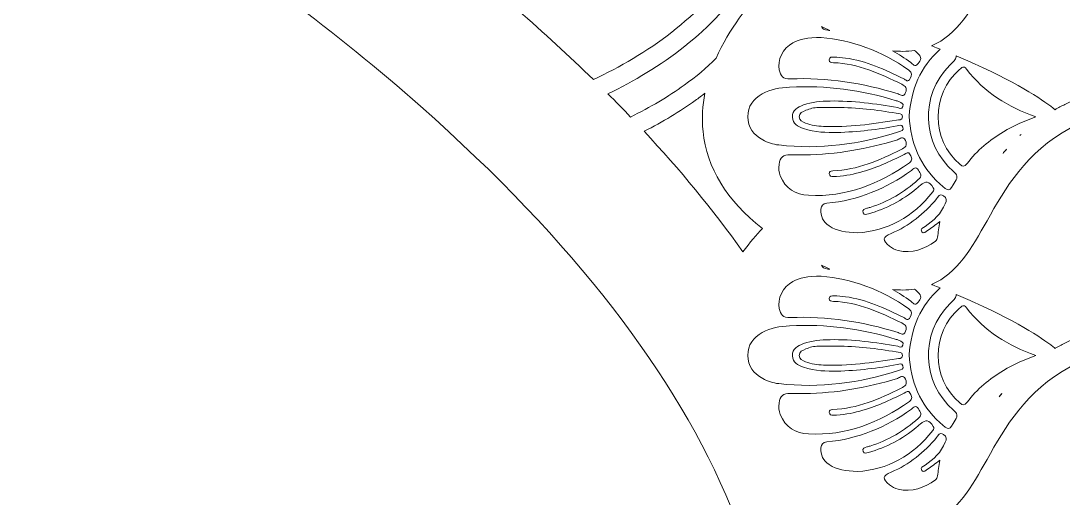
# Model space of a CAD drawing. Extents: x 705 to 8445, y -5934 to -84.
# Drawn here: x 3989 to 4516, y -1538 to -1296 of the extents above; entities that cross this region are included whole.
import ezdxf

# ---------------------------------------------------------------- set-up
doc = ezdxf.new("R2010")
doc.units = 0
doc.header["$MEASUREMENT"] = 0
doc.layers.add('Layer 1', color=7, linetype='Continuous')

# ---------------------------------------------------------------- blocks, each defined once
blk = doc.blocks.new('block 23')
at = {"layer": 'Layer 1', "lineweight": 0}
for points, knots in [([(5277.28, -639.1), (5254.48, -597.14), (5220.79, -557.08), (5179.87, -523.26), (5095.1, -453.22), (4984.49, -393.43), (4859.88, -350.27), (4859.88, -350.27), (4859.88, -350.25), (4859.88, -350.25), (4859.42, -348.29), (4858.85, -346.27), (4858.16, -344.21), (4856.62, -339.66), (4853.95, -333.09), (4848.51, -328.58), (4847.81, -328), (4847.1, -327.47), (4846.36, -327), (4846.36, -327), (4846.36, -327), (4846.35, -327), (4847.88, -308.1), (4844.28, -288.74), (4835.57, -269.33), (4831.12, -259.39), (4823.75, -252.44), (4816.61, -245.72), (4810.88, -240.31), (4805.45, -235.19), (4801.81, -228.82), (4800.72, -226.92), (4799.8, -224.87), (4798.82, -222.69), (4797.56, -219.87), (4796.25, -216.96), (4794.48, -214.13), (4787.43, -202.87), (4775.91, -196.8), (4764.63, -193.55), (4764.63, -193.55), (4763.26, -191.5), (4763.26, -191.5), (4720.83, -126.97), (4656.69, -102.16), (4610.35, -92.73), (4569.47, -84.39), (4535.61, -86.15), (4523.73, -87.19), (4523.69, -87.13), (4523.65, -87.09), (4523.63, -87.06), (4523.63, -87.06), (4523.45, -87.21), (4523.45, -87.21), (4521.87, -87.36), (4520.7, -87.48), (4520, -87.56), (4519.3, -87.48), (4518.13, -87.36), (4516.56, -87.21), (4516.56, -87.21), (4516.37, -87.06), (4516.37, -87.06), (4516.35, -87.09), (4516.31, -87.13), (4516.27, -87.19), (4504.39, -86.15), (4470.53, -84.39), (4429.65, -92.73), (4383.31, -102.16), (4319.17, -126.97), (4276.76, -191.48), (4276.76, -191.48), (4275.38, -193.55), (4275.38, -193.55), (4264.09, -196.8), (4252.57, -202.87), (4245.52, -214.13), (4243.75, -216.96), (4242.44, -219.87), (4241.18, -222.69), (4240.2, -224.87), (4239.28, -226.92), (4238.19, -228.82), (4234.55, -235.19), (4229.12, -240.31), (4223.39, -245.72), (4216.25, -252.44), (4208.88, -259.39), (4204.43, -269.33), (4195.72, -288.74), (4192.12, -308.1), (4193.65, -327), (4193.64, -327), (4193.64, -327), (4193.64, -327), (4192.91, -327.47), (4192.19, -327.99), (4191.49, -328.58), (4186.05, -333.09), (4183.38, -339.65), (4181.84, -344.21), (4181.15, -346.27), (4180.58, -348.29), (4180.12, -350.25), (4180.12, -350.25), (4180.12, -350.27), (4180.12, -350.27), (4055.51, -393.43), (3944.9, -453.22), (3860.13, -523.26), (3819.22, -557.08), (3785.52, -597.14), (3762.72, -639.1), (3736.93, -686.53), (3724.78, -735.81), (3726.61, -785.55), (3728.34, -832.44), (3740.97, -881.24), (3764.18, -930.56), (3796.16, -998.52), (3846.78, -1064.15), (3914.59, -1125.62), (3959.27, -1166.12), (4008.74, -1201.57), (4056.58, -1235.86), (4101.92, -1268.36), (4148.81, -1301.97), (4191.35, -1339.71), (4268.94, -1408.49), (4320.36, -1474.94), (4348.51, -1542.74), (4344.68, -1548.78), (4341.1, -1555.62), (4338.44, -1563.02), (4337.03, -1562.92), (4335.46, -1562.85), (4333.87, -1562.85), (4328, -1562.85), (4321.57, -1563.94), (4319.84, -1569.72), (4319.35, -1571.39), (4319.31, -1572.94), (4319.27, -1574.32), (4319.27, -1574.65), (4319.26, -1574.97), (4319.25, -1575.28), (4319.07, -1578.99), (4317.7, -1582.95), (4315.19, -1587.05), (4314.24, -1588.6), (4313.21, -1590.14), (4312.14, -1591.64), (4311.46, -1592.59), (4310.76, -1593.54), (4310.03, -1594.48), (4302.79, -1603.87), (4293.55, -1612.4), (4284.57, -1620.7), (4284.57, -1620.7), (4280.48, -1624.5), (4280.48, -1624.5), (4270.16, -1634.07), (4259.49, -1643.97), (4247.49, -1650.59), (4244.1, -1652.48), (4239.99, -1656.81), (4239.7, -1666.79), (4238.97, -1691.36), (4260.81, -1735.67), (4280.37, -1750.55), (4261.52, -1786.38), (4239.02, -1837.42), (4219.77, -1904.23), (4194.99, -1990.3), (4180.3, -2085.45), (4176.13, -2187.05), (4172.63, -2272.07), (4176.53, -2361.81), (4187.74, -2455.11), (4183.2, -2458.43), (4178.2, -2461.58), (4172.48, -2464.72), (4146.07, -2479.19), (4117.44, -2484.35), (4091.86, -2479.25), (4057.65, -2472.45), (4030.5, -2452.75), (4011.16, -2420.72), (3974.52, -2360.07), (3973.85, -2265.76), (3992.12, -2203.95), (4011.72, -2137.67), (4050.95, -2071.38), (4115.59, -1995.32), (4120.04, -1990.08), (4124.54, -1984.87), (4129.05, -1979.66), (4153.44, -1951.39), (4178.65, -1922.17), (4196.47, -1888.58), (4220.61, -1843.05), (4226.18, -1794.98), (4211.73, -1756.7), (4211.73, -1756.7), (4201.23, -1728.9), (4201.23, -1728.9), (4201.23, -1728.9), (4203.66, -1758.52), (4203.66, -1758.52), (4206.59, -1794.26), (4191.98, -1826.76), (4179.22, -1847.74), (4159.1, -1880.81), (4130.97, -1908.95), (4103.75, -1936.17), (4092.54, -1947.4), (4080.93, -1959.02), (4070.06, -1970.8), (4005.75, -2040.52), (3959.06, -2104.07), (3927.3, -2165.11), (3884.56, -2247.19), (3869.07, -2325.56), (3881.27, -2398), (3901.01, -2515.4), (4000.35, -2607.87), (4090.03, -2647.42), (4122.26, -2661.63), (4152.31, -2668.81), (4177.87, -2668.81), (4196.42, -2668.81), (4212.6, -2665.03), (4225.52, -2657.4), (4225.52, -2657.42), (4225.52, -2657.42), (4225.52, -2657.42), (4232.39, -2679.36), (4240.21, -2699.79), (4248.89, -2718.56), (4269.15, -2762.32), (4294.96, -2798.69), (4325.6, -2826.65), (4359.33, -2857.45), (4403.39, -2880.64), (4456.58, -2895.59), (4498.92, -2907.49), (4546.09, -2913.71), (4593.63, -2913.71), (4597.09, -2913.71), (4600.56, -2913.68), (4604.02, -2913.61), (4735.27, -2911.1), (4867.15, -2856.35), (4965.85, -2763.41), (5003.5, -2727.95), (5032.68, -2687.49), (5050.23, -2646.4), (5070.52, -2598.94), (5075.69, -2551.02), (5065.64, -2503.97), (5045.77, -2411.09), (4983.25, -2334), (4889.6, -2286.89), (4807.63, -2245.67), (4709.88, -2231.14), (4619.49, -2246.42), (4625.66, -2235.1), (4631.89, -2223.86), (4638.09, -2212.7), (4656.91, -2178.83), (4676.35, -2143.79), (4693.14, -2107.91), (4730.23, -2028.64), (4752.26, -1957.48), (4760.49, -1890.34), (4765.6, -1848.73), (4767.15, -1796.91), (4754.72, -1750.08), (4773.98, -1735.61), (4795.54, -1692.46), (4795.54, -1667.69), (4795.54, -1667.28), (4795.54, -1666.88), (4795.53, -1666.48), (4795.23, -1656.52), (4791.13, -1652.21), (4787.74, -1650.33), (4775.74, -1643.73), (4765.07, -1633.85), (4754.75, -1624.31), (4754.75, -1624.31), (4750.65, -1620.52), (4750.65, -1620.52), (4739.35, -1610.12), (4727.67, -1599.36), (4720.02, -1586.97), (4717.52, -1582.89), (4716.16, -1578.95), (4715.98, -1575.25), (4715.96, -1574.94), (4715.95, -1574.61), (4715.95, -1574.29), (4715.92, -1572.92), (4715.87, -1571.37), (4715.38, -1569.7), (4713.66, -1563.98), (4707.32, -1562.87), (4701.49, -1562.85), (4698.84, -1555.53), (4695.29, -1548.75), (4691.49, -1542.74), (4719.63, -1474.94), (4771.06, -1408.49), (4848.65, -1339.71), (4891.19, -1301.97), (4938.08, -1268.36), (4983.42, -1235.86), (5031.26, -1201.57), (5080.73, -1166.12), (5125.41, -1125.62), (5193.22, -1064.15), (5243.84, -998.52), (5275.82, -930.56), (5299.03, -881.24), (5311.66, -832.45), (5313.39, -785.55), (5315.22, -735.81), (5303.07, -686.53), (5277.28, -639.1)], [0, 0, 0, 0, 1, 1, 1, 2, 2, 2, 3, 3, 3, 4, 4, 4, 5, 5, 5, 6, 6, 6, 7, 7, 7, 8, 8, 8, 9, 9, 9, 10, 10, 10, 11, 11, 11, 12, 12, 12, 13, 13, 13, 14, 14, 14, 15, 15, 15, 16, 16, 16, 17, 17, 17, 18, 18, 18, 19, 19, 19, 20, 20, 20, 21, 21, 21, 22, 22, 22, 23, 23, 23, 24, 24, 24, 25, 25, 25, 26, 26, 26, 27, 27, 27, 28, 28, 28, 29, 29, 29, 30, 30, 30, 31, 31, 31, 32, 32, 32, 33, 33, 33, 34, 34, 34, 35, 35, 35, 36, 36, 36, 37, 37, 37, 38, 38, 38, 39, 39, 39, 40, 40, 40, 41, 41, 41, 42, 42, 42, 43, 43, 43, 44, 44, 44, 45, 45, 45, 46, 46, 46, 47, 47, 47, 48, 48, 48, 49, 49, 49, 50, 50, 50, 51, 51, 51, 52, 52, 52, 53, 53, 53, 54, 54, 54, 55, 55, 55, 56, 56, 56, 57, 57, 57, 58, 58, 58, 59, 59, 59, 60, 60, 60, 61, 61, 61, 62, 62, 62, 63, 63, 63, 64, 64, 64, 65, 65, 65, 66, 66, 66, 67, 67, 67, 68, 68, 68, 69, 69, 69, 70, 70, 70, 71, 71, 71, 72, 72, 72, 73, 73, 73, 74, 74, 74, 75, 75, 75, 76, 76, 76, 77, 77, 77, 78, 78, 78, 79, 79, 79, 80, 80, 80, 81, 81, 81, 82, 82, 82, 83, 83, 83, 84, 84, 84, 85, 85, 85, 86, 86, 86, 87, 87, 87, 88, 88, 88, 89, 89, 89, 90, 90, 90, 91, 91, 91, 92, 92, 92, 93, 93, 93, 94, 94, 94, 95, 95, 95, 96, 96, 96, 97, 97, 97, 98, 98, 98, 99, 99, 99, 100, 100, 100, 101, 101, 101, 102, 102, 102, 103, 103, 103, 104, 104, 104, 105, 105, 105, 106, 106, 106, 107, 107, 107, 108, 108, 108, 109, 109, 109, 110, 110, 110, 110]), ([(4240.61, -1291.09), (4266.91, -1277.79), (4294.86, -1257.97), (4310.45, -1229.75), (4318.88, -1233.78), (4327.32, -1237.39), (4335.78, -1240.55), (4335.78, -1240.55), (4335.8, -1240.47), (4335.8, -1240.47), (4338.21, -1249.9), (4342.93, -1258.79), (4349.93, -1267.08), (4334.31, -1294.57), (4305.17, -1313.7), (4278.82, -1326.23), (4266.44, -1314.18), (4253.67, -1302.48), (4240.61, -1291.09)], [0, 0, 0, 0, 1, 1, 1, 2, 2, 2, 3, 3, 3, 4, 4, 4, 5, 5, 5, 6, 6, 6, 6]), ([(4585.94, -1378.97), (4581.23, -1383.2), (4581.32, -1383.06), (4578.12, -1377.75), (4576.78, -1375.54), (4577.01, -1374.44), (4578.96, -1372.77), (4595.25, -1358.82), (4596.07, -1334.12), (4580.88, -1318.98), (4578.45, -1316.54), (4577.57, -1315.61), (4577.75, -1314.14), (4574.45, -1315.54), (4571.35, -1316.9), (4568.43, -1318.22), (4544.47, -1329.05), (4532.67, -1337.36), (4527.68, -1341.44), (4526.06, -1340.52), (4524.38, -1339.62), (4522.64, -1338.76), (4522.64, -1338.76), (4520, -1337.46), (4520, -1337.46), (4520, -1337.46), (4517.36, -1338.76), (4517.36, -1338.76), (4515.62, -1339.62), (4513.94, -1340.52), (4512.32, -1341.44), (4507.33, -1337.36), (4495.53, -1329.05), (4471.57, -1318.22), (4468.65, -1316.9), (4465.55, -1315.54), (4462.25, -1314.14), (4462.43, -1315.61), (4461.55, -1316.54), (4459.12, -1318.98), (4443.93, -1334.12), (4444.75, -1358.82), (4461.04, -1372.77), (4462.99, -1374.44), (4463.22, -1375.54), (4461.88, -1377.75), (4458.68, -1383.06), (4458.77, -1383.2), (4454.06, -1378.97), (4443.89, -1369.84), (4439.26, -1358.19), (4438.56, -1344.71), (4439.49, -1331.28), (4444.2, -1319.75), (4454.28, -1310.85), (4453.07, -1310.36), (4451.83, -1309.87), (4450.57, -1309.38), (4450.57, -1309.38), (4449.93, -1309.13), (4449.93, -1309.13), (4449.92, -1309.12), (4449.91, -1309.12), (4449.88, -1309.1), (4462.92, -1303.57), (4470.24, -1290.64), (4477.91, -1276.97), (4487.12, -1260.59), (4497.51, -1242.1), (4520, -1230.05), (4542.49, -1242.1), (4552.88, -1260.59), (4562.09, -1276.97), (4569.76, -1290.64), (4577.08, -1303.57), (4590.12, -1309.1), (4590.09, -1309.12), (4590.08, -1309.12), (4590.07, -1309.13), (4590.07, -1309.13), (4589.43, -1309.38), (4589.43, -1309.38), (4588.17, -1309.87), (4586.93, -1310.36), (4585.72, -1310.85), (4595.8, -1319.75), (4600.51, -1331.28), (4601.44, -1344.71), (4600.74, -1358.19), (4596.11, -1369.84), (4585.94, -1378.97)], [0, 0, 0, 0, 1, 1, 1, 2, 2, 2, 3, 3, 3, 4, 4, 4, 5, 5, 5, 6, 6, 6, 7, 7, 7, 8, 8, 8, 9, 9, 9, 10, 10, 10, 11, 11, 11, 12, 12, 12, 13, 13, 13, 14, 14, 14, 15, 15, 15, 16, 16, 16, 17, 17, 17, 18, 18, 18, 19, 19, 19, 20, 20, 20, 21, 21, 21, 22, 22, 22, 23, 23, 23, 24, 24, 24, 25, 25, 25, 26, 26, 26, 27, 27, 27, 28, 28, 28, 29, 29, 29, 30, 30, 30, 30]), ([(4286.17, -1333.48), (4312.14, -1320.73), (4340.25, -1301.62), (4356.75, -1274.31), (4359.08, -1276.55), (4361.58, -1278.73), (4364.27, -1280.85), (4357.54, -1288.06), (4347.51, -1300.35), (4340.86, -1315.46), (4336.11, -1320.18), (4330.7, -1324.75), (4324.73, -1329.06), (4316.75, -1334.82), (4307.64, -1340.22), (4297.62, -1345.16), (4293.85, -1341.22), (4290.03, -1337.33), (4286.17, -1333.48)], [0, 0, 0, 0, 1, 1, 1, 2, 2, 2, 3, 3, 3, 4, 4, 4, 5, 5, 5, 6, 6, 6, 6]), ([(4398.39, -1301.41), (4398.07, -1301.36), (4397.73, -1301.33), (4397.4, -1301.29), (4395.55, -1301.1), (4394.58, -1300.44), (4394.14, -1299.32), (4394.14, -1299.32), (4394.14, -1299.31), (4394.14, -1299.31), (4395.58, -1300.04), (4396.99, -1300.74), (4398.39, -1301.41)], [0, 0, 0, 0, 1, 1, 1, 2, 2, 2, 3, 3, 3, 4, 4, 4, 4]), ([(4379.72, -1307.58), (4382.89, -1305.8), (4387.24, -1304.88), (4394.01, -1304.93), (4409.2, -1306.04), (4424.49, -1311.61), (4438.31, -1321.41), (4440.27, -1322.79), (4439.91, -1324.07), (4439.1, -1325.72), (4438.02, -1327.92), (4436.78, -1326.33), (4435.77, -1325.82), (4426.35, -1321.14), (4416.81, -1316.82), (4406.27, -1315.31), (4404.37, -1315.02), (4402.42, -1314.95), (4400.49, -1314.84), (4399.45, -1314.78), (4398.25, -1314.77), (4398.11, -1316.14), (4397.96, -1317.65), (4399.22, -1317.63), (4400.24, -1317.67), (4412.78, -1318.15), (4423.84, -1323.22), (4434.83, -1328.61), (4436.82, -1329.59), (4437.53, -1330.53), (4436.73, -1332.78), (4435.76, -1335.54), (4434.15, -1333.89), (4432.92, -1333.49), (4415.14, -1327.88), (4396.98, -1325.07), (4378.34, -1325.88), (4374.72, -1326.03), (4373.45, -1324.24), (4372.78, -1321.33), (4371.66, -1316.43), (4374.74, -1310.36), (4379.72, -1307.58)], [0, 0, 0, 0, 1, 1, 1, 2, 2, 2, 3, 3, 3, 4, 4, 4, 5, 5, 5, 6, 6, 6, 7, 7, 7, 8, 8, 8, 9, 9, 9, 10, 10, 10, 11, 11, 11, 12, 12, 12, 13, 13, 13, 14, 14, 14, 14]), ([(4435.4, -1311.93), (4437.41, -1311.93), (4439.35, -1311.78), (4441.22, -1311.51), (4441.8, -1312), (4442.39, -1312.49), (4442.96, -1313.01), (4445.13, -1314.94), (4444.5, -1316.28), (4443.12, -1318.11), (4441.36, -1320.44), (4440.33, -1318.26), (4439.3, -1317.5), (4436.29, -1315.34), (4433.21, -1313.38), (4430.04, -1311.62), (4431.89, -1311.82), (4433.67, -1311.93), (4435.4, -1311.93)], [0, 0, 0, 0, 1, 1, 1, 2, 2, 2, 3, 3, 3, 4, 4, 4, 5, 5, 5, 6, 6, 6, 6]), ([(4486.22, -1352.64), (4479.12, -1356.89), (4472.85, -1362.09), (4467.85, -1368.72), (4466.53, -1370.49), (4465.68, -1370.33), (4464.14, -1369.03), (4449.62, -1356.77), (4449.54, -1333.47), (4464.03, -1321.17), (4465.12, -1320.25), (4465.99, -1318.91), (4467.53, -1320.92), (4476.57, -1332.67), (4488.59, -1340.14), (4502.6, -1345.02), (4496.9, -1347.24), (4491.39, -1349.55), (4486.22, -1352.64)], [0, 0, 0, 0, 1, 1, 1, 2, 2, 2, 3, 3, 3, 4, 4, 4, 5, 5, 5, 6, 6, 6, 6]), ([(4304.46, -1352.4), (4313.93, -1347.58), (4322.6, -1342.36), (4330.31, -1336.81), (4331.98, -1335.59), (4333.62, -1334.36), (4335.2, -1333.11), (4334, -1339.33), (4333.56, -1345.79), (4334.24, -1352.44), (4336.13, -1370.83), (4346.21, -1387.32), (4364.27, -1401.63), (4361.41, -1404.68), (4357.97, -1408.66), (4354.43, -1413.37), (4339.18, -1391.86), (4322.38, -1371.63), (4304.46, -1352.4)], [0, 0, 0, 0, 1, 1, 1, 2, 2, 2, 3, 3, 3, 4, 4, 4, 5, 5, 5, 6, 6, 6, 6]), ([(4378.02, -1330.09), (4396.42, -1329.06), (4414.41, -1331.43), (4431.99, -1336.92), (4432.53, -1337.08), (4433.06, -1337.29), (4433.58, -1337.51), (4434.63, -1337.94), (4435.9, -1338.24), (4435.39, -1339.85), (4434.87, -1341.45), (4433.69, -1340.57), (4432.82, -1340.41), (4421.46, -1338.41), (4410.07, -1336.87), (4398.51, -1337.06), (4393.94, -1337.13), (4389.38, -1337.46), (4385.05, -1339.07), (4382.19, -1340.15), (4379.36, -1341.66), (4379.48, -1345.2), (4379.59, -1348.49), (4382.28, -1349.98), (4385.06, -1350.96), (4390.86, -1353.02), (4396.92, -1352.97), (4401.9, -1353.02), (4412.9, -1352.68), (4422.73, -1351.44), (4432.5, -1349.69), (4433.45, -1349.53), (4434.81, -1348.45), (4435.37, -1350.23), (4435.93, -1352.08), (4434.32, -1352.28), (4433.21, -1352.63), (4413.46, -1359), (4393.27, -1361.72), (4372.55, -1359.31), (4369.72, -1358.98), (4366.95, -1358.14), (4364.43, -1356.73), (4359.84, -1354.17), (4356.88, -1350.4), (4356.88, -1344.99), (4356.87, -1339.72), (4359.73, -1335.97), (4364.18, -1333.44), (4368.44, -1331.01), (4373.23, -1330.35), (4378.02, -1330.09)], [0, 0, 0, 0, 1, 1, 1, 2, 2, 2, 3, 3, 3, 4, 4, 4, 5, 5, 5, 6, 6, 6, 7, 7, 7, 8, 8, 8, 9, 9, 9, 10, 10, 10, 11, 11, 11, 12, 12, 12, 13, 13, 13, 14, 14, 14, 15, 15, 15, 16, 16, 16, 17, 17, 17, 17]), ([(4435.12, -1345.1), (4435.08, -1346.91), (4433.27, -1346.53), (4432.19, -1346.72), (4419.94, -1348.85), (4407.62, -1350.31), (4395.14, -1349.9), (4392.07, -1349.79), (4389, -1349.5), (4386.14, -1348.19), (4384.69, -1347.53), (4382.88, -1346.9), (4382.84, -1345.1), (4382.81, -1343.1), (4384.75, -1342.46), (4386.3, -1341.77), (4388.29, -1340.88), (4390.41, -1340.38), (4392.59, -1340.33), (4395.66, -1340.26), (4398.73, -1340.3), (4401.81, -1340.3), (4411.97, -1340.34), (4422.04, -1341.48), (4432.02, -1343.27), (4433.15, -1343.48), (4435.17, -1343.01), (4435.12, -1345.1)], [0, 0, 0, 0, 1, 1, 1, 2, 2, 2, 3, 3, 3, 4, 4, 4, 5, 5, 5, 6, 6, 6, 7, 7, 7, 8, 8, 8, 9, 9, 9, 9]), ([(4436.64, -1357.02), (4437.77, -1359.56), (4436.61, -1360.54), (4434.44, -1361.61), (4423.47, -1367.04), (4412.36, -1371.93), (4399.86, -1372.42), (4398.9, -1372.47), (4397.92, -1372.6), (4398.08, -1373.91), (4398.22, -1375.11), (4399.2, -1375.21), (4400.13, -1375.21), (4404.72, -1375.23), (4409.2, -1374.4), (4413.6, -1373.21), (4421.45, -1371.11), (4428.76, -1367.67), (4436.02, -1364.09), (4437.01, -1363.6), (4438.18, -1362.28), (4439.05, -1364.27), (4439.68, -1365.69), (4440.59, -1367.01), (4438.62, -1368.37), (4423.28, -1379), (4406.68, -1385.81), (4387.64, -1384.76), (4381.06, -1384.39), (4375.86, -1381.43), (4373.35, -1374.89), (4372.63, -1373.04), (4372.38, -1371.15), (4372.69, -1369.19), (4373.32, -1365.31), (4374.65, -1364.21), (4378.51, -1364.26), (4380.91, -1364.3), (4383.3, -1364.27), (4385.69, -1364.27), (4401.75, -1364.13), (4417.38, -1361.39), (4432.7, -1356.63), (4433.91, -1356.26), (4435.48, -1354.45), (4436.64, -1357.02)], [0, 0, 0, 0, 1, 1, 1, 2, 2, 2, 3, 3, 3, 4, 4, 4, 5, 5, 5, 6, 6, 6, 7, 7, 7, 8, 8, 8, 9, 9, 9, 10, 10, 10, 11, 11, 11, 12, 12, 12, 13, 13, 13, 14, 14, 14, 15, 15, 15, 15]), ([(4578.96, -1493.54), (4595.25, -1479.6), (4596.07, -1454.9), (4580.88, -1439.76), (4578.45, -1437.31), (4577.57, -1436.38), (4577.75, -1434.92), (4574.45, -1436.31), (4571.35, -1437.67), (4568.43, -1439), (4544.47, -1449.83), (4532.67, -1458.13), (4527.68, -1462.21), (4527.76, -1462.25), (4527.83, -1462.3), (4527.9, -1462.34), (4526.2, -1461.38), (4524.46, -1460.44), (4522.64, -1459.54), (4522.64, -1459.54), (4520, -1458.24), (4520, -1458.24), (4520, -1458.24), (4517.36, -1459.54), (4517.36, -1459.54), (4515.54, -1460.44), (4513.8, -1461.38), (4512.1, -1462.34), (4512.17, -1462.3), (4512.24, -1462.25), (4512.32, -1462.21), (4507.33, -1458.13), (4495.53, -1449.83), (4471.57, -1439), (4468.65, -1437.67), (4465.55, -1436.31), (4462.25, -1434.92), (4462.43, -1436.38), (4461.55, -1437.31), (4459.12, -1439.76), (4443.93, -1454.9), (4444.75, -1479.6), (4461.04, -1493.54), (4462.99, -1495.21), (4463.22, -1496.31), (4461.88, -1498.53), (4458.68, -1503.84), (4458.77, -1503.97), (4454.06, -1499.75), (4443.89, -1490.62), (4439.26, -1478.96), (4438.56, -1465.48), (4439.49, -1452.06), (4444.2, -1440.52), (4454.28, -1431.62), (4453.07, -1431.13), (4451.83, -1430.64), (4450.57, -1430.16), (4450.36, -1430.07), (4450.14, -1429.99), (4449.93, -1429.9), (4449.92, -1429.89), (4449.89, -1429.89), (4449.88, -1429.88), (4462.92, -1424.36), (4470.22, -1411.4), (4477.91, -1397.75), (4487.12, -1381.36), (4497.51, -1362.87), (4520, -1350.81), (4542.49, -1362.87), (4552.88, -1381.36), (4562.09, -1397.75), (4569.78, -1411.4), (4577.08, -1424.36), (4590.12, -1429.88), (4590.11, -1429.89), (4590.08, -1429.89), (4590.07, -1429.9), (4589.86, -1429.99), (4589.64, -1430.07), (4589.43, -1430.16), (4588.17, -1430.64), (4586.93, -1431.13), (4585.72, -1431.62), (4595.8, -1440.52), (4600.51, -1452.06), (4601.44, -1465.48), (4600.74, -1478.96), (4596.11, -1490.62), (4585.94, -1499.75), (4581.23, -1503.97), (4581.32, -1503.84), (4578.12, -1498.53), (4576.78, -1496.31), (4577.01, -1495.21), (4578.96, -1493.54)], [0, 0, 0, 0, 1, 1, 1, 2, 2, 2, 3, 3, 3, 4, 4, 4, 5, 5, 5, 6, 6, 6, 7, 7, 7, 8, 8, 8, 9, 9, 9, 10, 10, 10, 11, 11, 11, 12, 12, 12, 13, 13, 13, 14, 14, 14, 15, 15, 15, 16, 16, 16, 17, 17, 17, 18, 18, 18, 19, 19, 19, 20, 20, 20, 21, 21, 21, 22, 22, 22, 23, 23, 23, 24, 24, 24, 25, 25, 25, 26, 26, 26, 27, 27, 27, 28, 28, 28, 29, 29, 29, 30, 30, 30, 31, 31, 31, 32, 32, 32, 32]), ([(4495.17, -1353.93), (4494.93, -1354.14), (4494.69, -1354.37), (4494.46, -1354.59), (4494.5, -1354.54), (4494.55, -1354.49), (4494.6, -1354.44), (4494.79, -1354.27), (4494.98, -1354.1), (4495.17, -1353.93)], [0, 0, 0, 0, 1, 1, 1, 2, 2, 2, 3, 3, 3, 3]), ([(4487.81, -1361.47), (4487.2, -1362.15), (4486.61, -1362.84), (4486.02, -1363.55), (4486.43, -1363.06), (4486.84, -1362.57), (4487.26, -1362.08), (4487.44, -1361.87), (4487.62, -1361.67), (4487.81, -1361.47)], [0, 0, 0, 0, 1, 1, 1, 2, 2, 2, 3, 3, 3, 3]), ([(4397.99, -1400.24), (4395.04, -1398.19), (4393.57, -1395.44), (4393.9, -1391.8), (4394.07, -1389.98), (4394.86, -1389.03), (4396.89, -1388.81), (4412.65, -1387.22), (4426.87, -1381.56), (4439.66, -1372.24), (4440.74, -1371.44), (4441.77, -1369.89), (4443.21, -1372.04), (4444.38, -1373.78), (4445.23, -1374.99), (4443.13, -1376.86), (4435.98, -1383.29), (4427.93, -1388.03), (4418.77, -1390.87), (4418.22, -1391.05), (4417.67, -1391.17), (4417.12, -1391.33), (4415.99, -1391.67), (4414.73, -1392.08), (4415.28, -1393.59), (4415.77, -1394.94), (4417, -1394.33), (4417.93, -1394.08), (4426.95, -1391.59), (4435.06, -1387.36), (4442.26, -1381.38), (4442.87, -1380.87), (4443.46, -1380.34), (4444.07, -1379.82), (4446.97, -1377.25), (4448.62, -1377.56), (4450.71, -1380.94), (4451.25, -1381.82), (4450.99, -1382.38), (4450.45, -1383.06), (4440.52, -1395.79), (4427.6, -1402.89), (4412.25, -1403.8), (4406.69, -1403.41), (4402.03, -1403.05), (4397.99, -1400.24)], [0, 0, 0, 0, 1, 1, 1, 2, 2, 2, 3, 3, 3, 4, 4, 4, 5, 5, 5, 6, 6, 6, 7, 7, 7, 8, 8, 8, 9, 9, 9, 10, 10, 10, 11, 11, 11, 12, 12, 12, 13, 13, 13, 14, 14, 14, 15, 15, 15, 15]), ([(4444.94, -1403.24), (4445.86, -1404.48), (4447.03, -1403.2), (4447.89, -1402.62), (4449.83, -1401.29), (4451.7, -1399.83), (4454.01, -1398.1), (4453.58, -1401.09), (4453.2, -1403.55), (4452.88, -1406.02), (4452.77, -1406.85), (4452.51, -1407.57), (4451.8, -1408.05), (4446.09, -1411.95), (4440, -1414.44), (4432.9, -1412.66), (4431.35, -1412.27), (4429.93, -1411.54), (4428.66, -1410.54), (4424.83, -1407.52), (4425.02, -1405.91), (4429.4, -1404.07), (4438.63, -1400.22), (4446.1, -1394.06), (4452.48, -1386.46), (4453.29, -1385.51), (4453.77, -1383.7), (4455.91, -1385.01), (4457.88, -1386.2), (4457.42, -1387.47), (4456.79, -1389.01), (4454.69, -1394.03), (4450.99, -1397.62), (4446.55, -1400.58), (4445.61, -1401.2), (4443.76, -1401.65), (4444.94, -1403.24)], [0, 0, 0, 0, 1, 1, 1, 2, 2, 2, 3, 3, 3, 4, 4, 4, 5, 5, 5, 6, 6, 6, 7, 7, 7, 8, 8, 8, 9, 9, 9, 10, 10, 10, 11, 11, 11, 12, 12, 12, 12]), ([(4398.41, -1422.19), (4398.4, -1422.19), (4398.4, -1422.19), (4398.39, -1422.19), (4398.07, -1422.14), (4397.73, -1422.1), (4397.4, -1422.07), (4395.55, -1421.88), (4394.58, -1421.22), (4394.14, -1420.1), (4394.14, -1420.09), (4394.14, -1420.09), (4394.14, -1420.07), (4395.58, -1420.81), (4397.02, -1421.52), (4398.41, -1422.19)], [0, 0, 0, 0, 1, 1, 1, 2, 2, 2, 3, 3, 3, 4, 4, 4, 5, 5, 5, 5]), ([(4379.72, -1428.35), (4382.89, -1426.58), (4387.24, -1425.66), (4394.01, -1425.71), (4409.2, -1426.81), (4424.49, -1432.39), (4438.31, -1442.18), (4440.27, -1443.57), (4439.91, -1444.84), (4439.1, -1446.5), (4438.02, -1448.7), (4436.78, -1447.11), (4435.77, -1446.6), (4426.35, -1441.92), (4416.81, -1437.6), (4406.27, -1436.08), (4404.37, -1435.8), (4402.42, -1435.73), (4400.49, -1435.62), (4399.45, -1435.56), (4398.25, -1435.55), (4398.11, -1436.92), (4397.96, -1438.42), (4399.22, -1438.41), (4400.24, -1438.45), (4412.78, -1438.92), (4423.84, -1444), (4434.83, -1449.39), (4436.82, -1450.37), (4437.53, -1451.31), (4436.73, -1453.55), (4435.76, -1456.32), (4434.15, -1454.66), (4432.92, -1454.27), (4415.14, -1448.66), (4396.98, -1445.84), (4378.34, -1446.66), (4374.72, -1446.81), (4373.45, -1445.02), (4372.78, -1442.11), (4371.66, -1437.21), (4374.74, -1431.13), (4379.72, -1428.35)], [0, 0, 0, 0, 1, 1, 1, 2, 2, 2, 3, 3, 3, 4, 4, 4, 5, 5, 5, 6, 6, 6, 7, 7, 7, 8, 8, 8, 9, 9, 9, 10, 10, 10, 11, 11, 11, 12, 12, 12, 13, 13, 13, 14, 14, 14, 14]), ([(4443.12, -1438.89), (4441.36, -1441.22), (4440.33, -1439.03), (4439.3, -1438.28), (4436.29, -1436.12), (4433.21, -1434.15), (4430.05, -1432.4), (4431.89, -1432.6), (4433.67, -1432.71), (4435.4, -1432.71), (4437.41, -1432.71), (4439.35, -1432.55), (4441.22, -1432.29), (4441.8, -1432.78), (4442.39, -1433.27), (4442.96, -1433.78), (4445.13, -1435.72), (4444.5, -1437.05), (4443.12, -1438.89)], [0, 0, 0, 0, 1, 1, 1, 2, 2, 2, 3, 3, 3, 4, 4, 4, 5, 5, 5, 6, 6, 6, 6]), ([(4467.85, -1489.5), (4466.53, -1491.27), (4465.68, -1491.11), (4464.14, -1489.81), (4449.62, -1477.54), (4449.54, -1454.24), (4464.03, -1441.94), (4465.12, -1441.02), (4465.99, -1439.69), (4467.53, -1441.69), (4476.57, -1453.44), (4488.59, -1460.91), (4502.6, -1465.79), (4496.9, -1468.01), (4491.39, -1470.33), (4486.22, -1473.42), (4479.12, -1477.66), (4472.85, -1482.87), (4467.85, -1489.5)], [0, 0, 0, 0, 1, 1, 1, 2, 2, 2, 3, 3, 3, 4, 4, 4, 5, 5, 5, 6, 6, 6, 6]), ([(4378.02, -1450.87), (4396.42, -1449.84), (4414.41, -1452.2), (4431.99, -1457.69), (4432.53, -1457.86), (4433.06, -1458.06), (4433.58, -1458.29), (4434.63, -1458.72), (4435.9, -1459.02), (4435.39, -1460.63), (4434.87, -1462.23), (4433.69, -1461.34), (4432.82, -1461.19), (4421.46, -1459.18), (4410.07, -1457.64), (4398.51, -1457.83), (4393.94, -1457.91), (4389.38, -1458.24), (4385.05, -1459.85), (4382.19, -1460.93), (4379.36, -1462.44), (4379.48, -1465.97), (4379.59, -1469.26), (4382.28, -1470.76), (4385.06, -1471.73), (4390.86, -1473.8), (4396.92, -1473.75), (4401.9, -1473.8), (4412.9, -1473.45), (4422.73, -1472.21), (4432.5, -1470.47), (4433.45, -1470.3), (4434.81, -1469.23), (4435.37, -1471.01), (4435.93, -1472.86), (4434.32, -1473.06), (4433.21, -1473.4), (4413.46, -1479.78), (4393.27, -1482.5), (4372.55, -1480.09), (4369.72, -1479.75), (4366.95, -1478.92), (4364.43, -1477.51), (4359.84, -1474.94), (4356.88, -1471.17), (4356.88, -1465.77), (4356.87, -1460.5), (4359.73, -1456.75), (4364.18, -1454.22), (4368.44, -1451.79), (4373.23, -1451.13), (4378.02, -1450.87)], [0, 0, 0, 0, 1, 1, 1, 2, 2, 2, 3, 3, 3, 4, 4, 4, 5, 5, 5, 6, 6, 6, 7, 7, 7, 8, 8, 8, 9, 9, 9, 10, 10, 10, 11, 11, 11, 12, 12, 12, 13, 13, 13, 14, 14, 14, 15, 15, 15, 16, 16, 16, 17, 17, 17, 17]), ([(4435.12, -1465.88), (4435.08, -1467.69), (4433.27, -1467.31), (4432.19, -1467.5), (4419.94, -1469.62), (4407.62, -1471.09), (4395.14, -1470.67), (4392.07, -1470.57), (4389, -1470.28), (4386.14, -1468.97), (4384.69, -1468.31), (4382.88, -1467.68), (4382.84, -1465.88), (4382.81, -1463.87), (4384.75, -1463.24), (4386.3, -1462.55), (4388.29, -1461.65), (4390.41, -1461.15), (4392.59, -1461.1), (4395.66, -1461.03), (4398.73, -1461.08), (4401.81, -1461.08), (4411.97, -1461.12), (4422.04, -1462.26), (4432.02, -1464.05), (4433.15, -1464.25), (4435.17, -1463.79), (4435.12, -1465.88)], [0, 0, 0, 0, 1, 1, 1, 2, 2, 2, 3, 3, 3, 4, 4, 4, 5, 5, 5, 6, 6, 6, 7, 7, 7, 8, 8, 8, 9, 9, 9, 9]), ([(4436.64, -1477.8), (4437.77, -1480.34), (4436.61, -1481.32), (4434.44, -1482.39), (4423.47, -1487.82), (4412.36, -1492.71), (4399.86, -1493.2), (4398.9, -1493.25), (4397.92, -1493.38), (4398.08, -1494.69), (4398.22, -1495.88), (4399.2, -1495.99), (4400.13, -1495.99), (4404.72, -1496), (4409.2, -1495.18), (4413.6, -1493.99), (4421.45, -1491.89), (4428.76, -1488.45), (4436.02, -1484.87), (4437.01, -1484.38), (4438.18, -1483.06), (4439.05, -1485.05), (4439.68, -1486.47), (4440.59, -1487.78), (4438.62, -1489.14), (4423.28, -1499.77), (4406.68, -1506.58), (4387.64, -1505.53), (4381.06, -1505.16), (4375.86, -1502.21), (4373.35, -1495.67), (4372.63, -1493.82), (4372.38, -1491.92), (4372.69, -1489.96), (4373.32, -1486.09), (4374.65, -1484.99), (4378.51, -1485.04), (4380.91, -1485.07), (4383.3, -1485.05), (4385.69, -1485.05), (4401.75, -1484.91), (4417.38, -1482.16), (4432.7, -1477.4), (4433.91, -1477.03), (4435.48, -1475.23), (4436.64, -1477.8)], [0, 0, 0, 0, 1, 1, 1, 2, 2, 2, 3, 3, 3, 4, 4, 4, 5, 5, 5, 6, 6, 6, 7, 7, 7, 8, 8, 8, 9, 9, 9, 10, 10, 10, 11, 11, 11, 12, 12, 12, 13, 13, 13, 14, 14, 14, 15, 15, 15, 15]), ([(4578.12, -1619.3), (4576.78, -1617.08), (4577.01, -1615.98), (4578.96, -1614.31), (4595.25, -1600.36), (4596.07, -1575.66), (4580.88, -1560.52), (4578.45, -1558.08), (4577.57, -1557.15), (4577.75, -1555.68), (4574.45, -1557.08), (4571.35, -1558.44), (4568.43, -1559.76), (4544.47, -1570.59), (4532.67, -1578.9), (4527.68, -1582.98), (4526.06, -1582.06), (4524.38, -1581.16), (4522.64, -1580.31), (4522.64, -1580.31), (4520, -1579.02), (4520, -1579.02), (4520, -1579.02), (4517.36, -1580.31), (4517.36, -1580.31), (4515.62, -1581.16), (4513.94, -1582.06), (4512.32, -1582.98), (4507.33, -1578.9), (4495.53, -1570.59), (4471.57, -1559.76), (4468.65, -1558.44), (4465.55, -1557.08), (4462.25, -1555.68), (4462.43, -1557.15), (4461.55, -1558.08), (4459.12, -1560.52), (4443.93, -1575.66), (4444.75, -1600.36), (4461.04, -1614.31), (4462.99, -1615.98), (4463.22, -1617.08), (4461.88, -1619.3), (4458.68, -1624.61), (4458.77, -1624.74), (4454.06, -1620.51), (4443.89, -1611.39), (4439.26, -1599.73), (4438.56, -1586.25), (4439.49, -1572.83), (4444.2, -1561.29), (4454.28, -1552.39), (4453.07, -1551.9), (4451.83, -1551.41), (4450.57, -1550.92), (4450.57, -1550.92), (4449.93, -1550.67), (4449.93, -1550.67), (4449.92, -1550.67), (4449.89, -1550.66), (4449.88, -1550.66), (4462.92, -1545.11), (4470.24, -1532.18), (4477.91, -1518.53), (4487.12, -1502.13), (4497.51, -1483.64), (4520, -1471.59), (4542.49, -1483.64), (4552.88, -1502.13), (4562.09, -1518.53), (4569.76, -1532.18), (4577.08, -1545.11), (4590.12, -1550.66), (4590.11, -1550.66), (4590.08, -1550.67), (4590.07, -1550.67), (4590.07, -1550.67), (4589.43, -1550.92), (4589.43, -1550.92), (4588.17, -1551.41), (4586.93, -1551.9), (4585.72, -1552.39), (4595.8, -1561.29), (4600.51, -1572.83), (4601.44, -1586.25), (4600.74, -1599.73), (4596.11, -1611.39), (4585.94, -1620.51), (4581.23, -1624.74), (4581.32, -1624.61), (4578.12, -1619.3)], [0, 0, 0, 0, 1, 1, 1, 2, 2, 2, 3, 3, 3, 4, 4, 4, 5, 5, 5, 6, 6, 6, 7, 7, 7, 8, 8, 8, 9, 9, 9, 10, 10, 10, 11, 11, 11, 12, 12, 12, 13, 13, 13, 14, 14, 14, 15, 15, 15, 16, 16, 16, 17, 17, 17, 18, 18, 18, 19, 19, 19, 20, 20, 20, 21, 21, 21, 22, 22, 22, 23, 23, 23, 24, 24, 24, 25, 25, 25, 26, 26, 26, 27, 27, 27, 28, 28, 28, 29, 29, 29, 30, 30, 30, 30]), ([(4485.45, -1485.01), (4484.97, -1485.6), (4484.51, -1486.17), (4484.05, -1486.76), (4484.15, -1486.64), (4484.23, -1486.52), (4484.33, -1486.4), (4484.7, -1485.93), (4485.07, -1485.48), (4485.45, -1485.01)], [0, 0, 0, 0, 1, 1, 1, 2, 2, 2, 3, 3, 3, 3]), ([(4397.99, -1521.02), (4395.04, -1518.97), (4393.57, -1516.21), (4393.9, -1512.57), (4394.07, -1510.76), (4394.86, -1509.81), (4396.89, -1509.59), (4412.65, -1507.99), (4426.87, -1502.34), (4439.66, -1493.02), (4440.74, -1492.22), (4441.77, -1490.67), (4443.21, -1492.82), (4444.38, -1494.56), (4445.23, -1495.76), (4443.13, -1497.64), (4435.98, -1504.07), (4427.93, -1508.8), (4418.77, -1511.64), (4418.22, -1511.82), (4417.67, -1511.94), (4417.12, -1512.11), (4415.99, -1512.44), (4414.73, -1512.86), (4415.28, -1514.36), (4415.77, -1515.71), (4417, -1515.1), (4417.93, -1514.85), (4426.95, -1512.37), (4435.06, -1508.14), (4442.26, -1502.16), (4442.87, -1501.65), (4443.46, -1501.12), (4444.07, -1500.6), (4446.97, -1498.03), (4448.62, -1498.34), (4450.71, -1501.72), (4451.25, -1502.6), (4450.99, -1503.16), (4450.45, -1503.84), (4440.52, -1516.57), (4427.6, -1523.67), (4412.25, -1524.58), (4406.69, -1524.18), (4402.03, -1523.82), (4397.99, -1521.02)], [0, 0, 0, 0, 1, 1, 1, 2, 2, 2, 3, 3, 3, 4, 4, 4, 5, 5, 5, 6, 6, 6, 7, 7, 7, 8, 8, 8, 9, 9, 9, 10, 10, 10, 11, 11, 11, 12, 12, 12, 13, 13, 13, 14, 14, 14, 15, 15, 15, 15]), ([(4444.94, -1524.02), (4445.86, -1525.26), (4447.03, -1523.98), (4447.89, -1523.4), (4449.83, -1522.07), (4451.7, -1520.6), (4454.01, -1518.87), (4453.58, -1521.87), (4453.2, -1524.33), (4452.88, -1526.8), (4452.77, -1527.63), (4452.51, -1528.35), (4451.8, -1528.82), (4446.09, -1532.73), (4440, -1535.22), (4432.9, -1533.44), (4431.35, -1533.05), (4429.93, -1532.32), (4428.66, -1531.32), (4424.83, -1528.3), (4425.02, -1526.69), (4429.4, -1524.85), (4438.63, -1521), (4446.1, -1514.84), (4452.48, -1507.24), (4453.29, -1506.29), (4453.77, -1504.47), (4455.91, -1505.79), (4457.88, -1506.98), (4457.42, -1508.24), (4456.79, -1509.78), (4454.69, -1514.8), (4450.99, -1518.4), (4446.55, -1521.36), (4445.61, -1521.98), (4443.76, -1522.43), (4444.94, -1524.02)], [0, 0, 0, 0, 1, 1, 1, 2, 2, 2, 3, 3, 3, 4, 4, 4, 5, 5, 5, 6, 6, 6, 7, 7, 7, 8, 8, 8, 9, 9, 9, 10, 10, 10, 11, 11, 11, 12, 12, 12, 12])]:
    blk.add_open_spline(points, degree=3, knots=knots, dxfattribs=at)

msp = doc.modelspace()

# ---------------------------------------------------------------- block references
at = {"layer": 'Layer 1'}
msp.add_blockref('block 23', (0, 0), dxfattribs=at)

doc.saveas('drawing.dxf')
